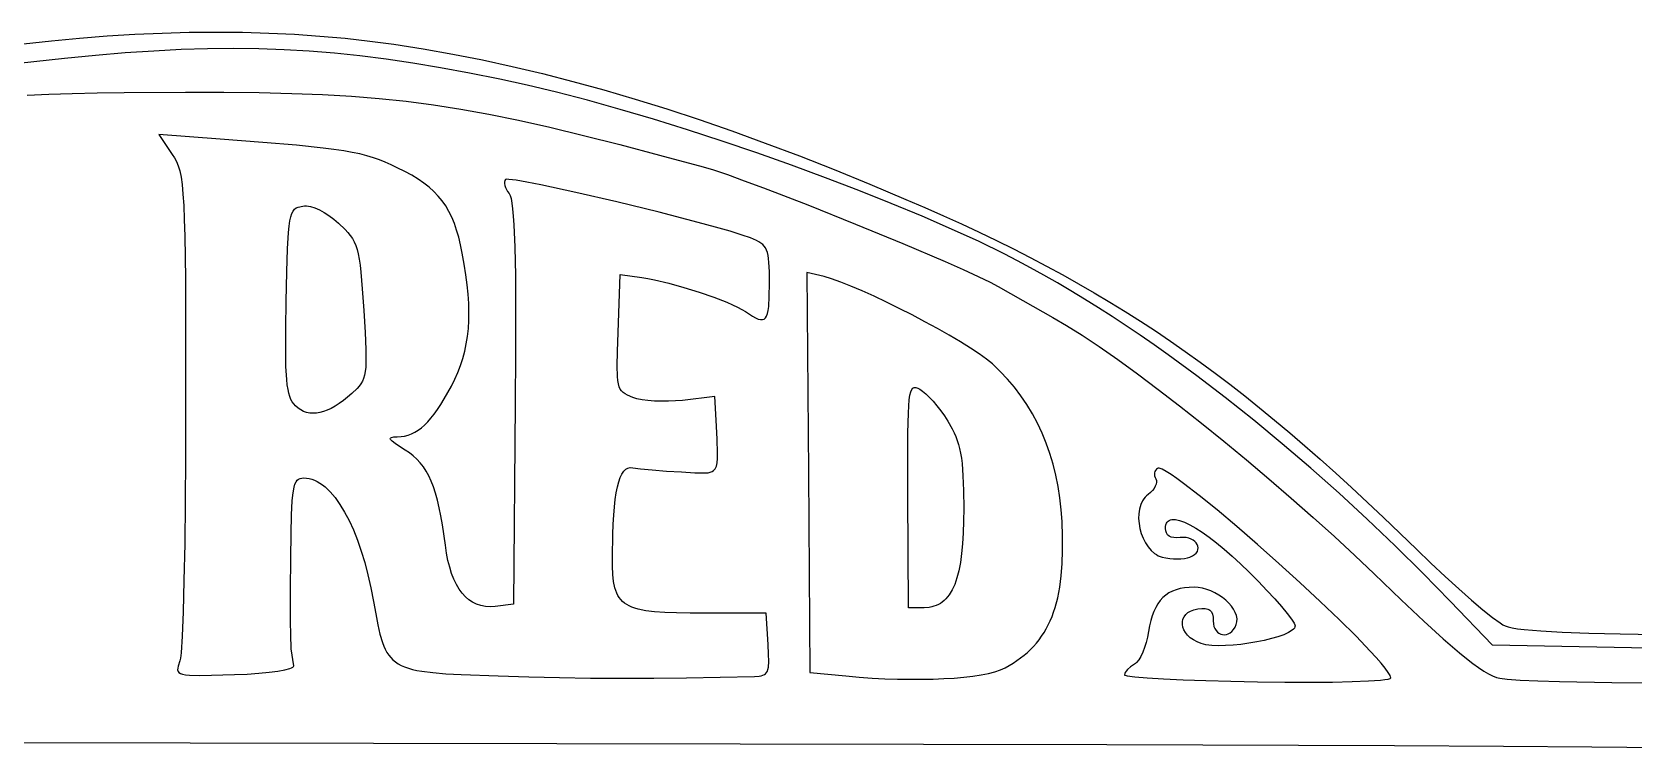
# Model space of a CAD drawing. Header units: millimetres. Extents: x 0 to 7.57, y 0 to 3.41.
# Drawn here: x 3.542 to 6.149, y 2.246 to 3.411 of the extents above; entities that cross this region are included whole.
import ezdxf

# ---------------------------------------------------------------- set-up
doc = ezdxf.new("R2010")
doc.units = ezdxf.units.MM
doc.header["$MEASUREMENT"] = 0

msp = doc.modelspace()

# ---------------------------------------------------------------- linework, layer by layer
at = {"flags": 128}
for points in [[(3.527951, 3.391984), (3.573736, 3.397084), (3.619245, 3.401415), (3.664444, 3.404972), (3.709295, 3.407749), (3.753764, 3.409741), (3.797814, 3.410942), (3.84141, 3.411348), (3.884516, 3.410952), (3.927095, 3.409749), (3.969114, 3.407733), (4.010534, 3.404901), (4.051322, 3.401245), (4.091441, 3.39676), (4.130854, 3.391442), (4.178591, 3.383952), (4.226549, 3.375466), (4.274806, 3.365961), (4.323438, 3.355413), (4.372521, 3.3438), (4.422134, 3.331099), (4.472351, 3.317285), (4.52325, 3.302336), (4.574908, 3.286229), (4.627401, 3.26894), (4.680805, 3.250447), (4.735198, 3.230725), (4.790656, 3.209753), (4.847256, 3.187505), (4.905074, 3.163961), (4.964188, 3.139095), (4.994947, 3.125799), (5.02501, 3.112478), (5.054417, 3.099104), (5.083205, 3.085652), (5.111414, 3.072095), (5.139081, 3.058407), (5.166246, 3.044561), (5.192947, 3.03053), (5.219222, 3.016288), (5.245111, 3.001809), (5.270651, 2.987067), (5.295882, 2.972034), (5.320842, 2.956685), (5.345569, 2.940992), (5.370103, 2.92493), (5.394481, 2.908472), (5.418743, 2.891591), (5.442926, 2.874261), (5.46707, 2.856456), (5.491213, 2.838149), (5.515394, 2.819314), (5.539651, 2.799924), (5.564023, 2.779953), (5.588549, 2.759374), (5.613267, 2.738161), (5.638215, 2.716288), (5.663433, 2.693727), (5.688958, 2.670453), (5.741087, 2.621658), (5.79491, 2.569692), (5.818443, 2.546994), (5.841597, 2.525304), (5.863777, 2.505132), (5.884393, 2.486991), (5.90285, 2.471391), (5.918558, 2.458844), (5.930924, 2.449862), (5.935668, 2.446868), (5.939354, 2.444956), (5.94415, 2.443354), (5.950876, 2.44185), (5.959541, 2.440444), (5.970153, 2.439134), (5.997251, 2.436806), (6.032236, 2.434862), (6.075174, 2.4333), (6.126132, 2.432116), (6.185174, 2.431308)], [(6.22934, 2.408025), (5.918465, 2.413581), (5.84966, 2.485303), (5.805278, 2.530746), (5.760302, 2.5752), (5.714832, 2.618587), (5.668968, 2.66083), (5.622809, 2.701851), (5.576456, 2.741573), (5.530007, 2.779918), (5.483563, 2.816808), (5.437223, 2.852167), (5.391086, 2.885916), (5.368126, 2.902162), (5.345253, 2.917977), (5.322482, 2.933351), (5.299824, 2.948274), (5.277292, 2.962736), (5.254897, 2.976728), (5.232654, 2.99024), (5.210573, 3.003263), (5.188669, 3.015786), (5.166952, 3.0278), (5.145435, 3.039295), (5.124132, 3.050261), (5.083046, 3.070302), (5.038354, 3.090819), (4.990536, 3.111646), (4.940073, 3.132615), (4.887444, 3.153561), (4.833132, 3.174317), (4.777615, 3.194716), (4.721375, 3.214591), (4.664892, 3.233777), (4.608647, 3.252107), (4.553121, 3.269414), (4.498792, 3.285531), (4.446143, 3.300292), (4.395654, 3.313531), (4.347805, 3.325081), (4.303077, 3.334775), (4.253911, 3.344431), (4.206901, 3.353008), (4.161726, 3.360521), (4.118063, 3.366985), (4.075591, 3.372416), (4.033986, 3.376829), (3.992928, 3.380238), (3.952094, 3.382661), (3.911162, 3.384111), (3.86981, 3.384604), (3.827715, 3.384155), (3.784557, 3.382779), (3.740012, 3.380493), (3.693759, 3.37731), (3.645476, 3.373246), (3.59484, 3.368317), (3.52012, 3.360116)], [(3.53405, 3.308422), (3.569307, 3.310179), (3.607056, 3.311519), (3.647747, 3.312486), (3.691829, 3.313123), (3.791965, 3.313581), (3.854327, 3.313394), (3.911671, 3.312756), (3.964795, 3.311553), (4.014497, 3.30967), (4.061573, 3.306991), (4.106821, 3.303402), (4.151038, 3.298788), (4.195021, 3.293034), (4.239567, 3.286025), (4.285473, 3.277645), (4.333537, 3.267781), (4.384555, 3.256317), (4.439325, 3.243138), (4.498645, 3.22813), (4.56331, 3.211177), (4.634118, 3.192164), (4.65091, 3.187071), (4.673489, 3.1794), (4.700995, 3.169501), (4.732563, 3.157724), (4.804436, 3.129937), (4.882205, 3.09884), (4.958968, 3.067232), (5.027821, 3.037916), (5.057125, 3.024992), (5.081862, 3.013691), (5.101171, 3.004364), (5.114188, 2.997359), (5.154049, 2.974367), (5.203077, 2.947053), (5.225535, 2.934051), (5.25087, 2.918095), (5.278758, 2.899446), (5.308875, 2.878362), (5.340897, 2.855101), (5.374499, 2.829922), (5.409358, 2.803084), (5.44515, 2.774845), (5.481549, 2.745464), (5.518234, 2.7152), (5.554878, 2.684312), (5.591159, 2.653057), (5.626751, 2.621695), (5.661332, 2.590485), (5.694576, 2.559685), (5.72616, 2.529553), (5.769736, 2.487656), (5.807002, 2.452623), (5.838535, 2.423978), (5.86491, 2.401241), (5.876342, 2.391938), (5.886701, 2.383933), (5.896058, 2.377166), (5.904484, 2.371577), (5.912052, 2.367106), (5.918834, 2.363693), (5.924902, 2.361279), (5.930327, 2.359803), (5.942655, 2.358332), (5.963759, 2.356958), (5.992491, 2.355713), (6.027703, 2.354626), (6.112973, 2.353049), (6.210382, 2.35247)], [(4.717577, 2.362886), (4.725386, 2.363378), (4.728593, 2.363897), (4.731369, 2.364674), (4.733737, 2.365765), (4.735721, 2.367226), (4.737346, 2.369115), (4.738636, 2.371487), (4.739614, 2.374399), (4.740307, 2.377908), (4.740928, 2.386941), (4.740694, 2.399038), (4.739799, 2.41465), (4.73641, 2.46572), (4.637493, 2.465664), (4.612817, 2.46575), (4.590965, 2.466105), (4.571768, 2.466834), (4.555056, 2.468039), (4.54066, 2.469823), (4.52841, 2.472288), (4.523036, 2.473809), (4.518134, 2.475538), (4.513685, 2.477489), (4.509665, 2.479675), (4.506055, 2.482108), (4.502832, 2.484801), (4.499975, 2.487768), (4.497464, 2.491021), (4.495277, 2.494572), (4.493393, 2.498436), (4.491791, 2.502623), (4.490448, 2.507149), (4.48846, 2.517263), (4.487258, 2.528881), (4.486673, 2.542105), (4.486535, 2.557039), (4.487066, 2.594032), (4.487686, 2.610369), (4.488549, 2.625296), (4.489661, 2.638835), (4.491026, 2.651008), (4.49265, 2.661837), (4.494537, 2.671345), (4.496692, 2.679553), (4.499121, 2.686484), (4.501828, 2.692159), (4.504818, 2.696602), (4.508097, 2.699833), (4.51167, 2.701876), (4.515541, 2.702752), (4.519715, 2.702484), (4.53203, 2.700766), (4.551075, 2.698886), (4.574253, 2.69707), (4.598965, 2.695539), (4.620478, 2.694262), (4.629009, 2.69388), (4.636194, 2.693874), (4.642136, 2.694401), (4.646938, 2.695616), (4.648945, 2.69653), (4.650705, 2.697674), (4.652233, 2.699068), (4.65354, 2.70073), (4.65464, 2.702681), (4.655546, 2.70494), (4.656826, 2.710457), (4.657484, 2.717439), (4.657624, 2.726039), (4.65676, 2.748718), (4.655063, 2.779734), (4.653077, 2.818095), (4.600299, 2.812053), (4.58913, 2.811056), (4.577614, 2.810551), (4.566083, 2.810519), (4.554865, 2.81094), (4.544292, 2.811796), (4.534693, 2.813067), (4.5264, 2.814733), (4.519743, 2.816775), (4.510797, 2.820533), (4.50717, 2.822497), (4.504064, 2.824709), (4.501446, 2.827309), (4.499284, 2.83044), (4.497544, 2.834245), (4.496195, 2.838866), (4.495203, 2.844444), (4.494535, 2.851122), (4.494044, 2.868346), (4.49446, 2.891675), (4.495521, 2.922248), (4.49909, 3.016956), (4.53441, 3.0119), (4.544228, 3.010299), (4.554887, 3.008204), (4.578087, 3.002739), (4.602732, 2.995927), (4.627538, 2.98819), (4.651227, 2.97995), (4.672515, 2.971629), (4.68186, 2.967569), (4.690124, 2.963648), (4.697148, 2.959916), (4.702771, 2.956428), (4.714456, 2.948874), (4.719323, 2.946233), (4.72359, 2.94441), (4.727297, 2.943449), (4.73048, 2.943397), (4.733179, 2.944298), (4.735431, 2.946197), (4.737275, 2.94914), (4.738749, 2.953171), (4.739891, 2.958336), (4.74074, 2.96468), (4.74171, 2.981085), (4.741965, 3.002748), (4.741808, 3.021705), (4.741154, 3.036551), (4.740555, 3.042637), (4.739728, 3.047944), (4.73864, 3.052553), (4.737255, 3.056546), (4.735541, 3.060007), (4.733462, 3.063018), (4.730984, 3.065662), (4.728073, 3.068021), (4.724694, 3.070178), (4.720814, 3.072215), (4.71141, 3.076261), (4.697671, 3.081112), (4.678299, 3.087095), (4.654184, 3.093998), (4.62621, 3.101612), (4.562242, 3.11812), (4.493492, 3.134928), (4.427058, 3.150343), (4.370041, 3.162672), (4.347281, 3.16715), (4.329537, 3.170223), (4.317696, 3.171677), (4.314267, 3.171732), (4.312646, 3.171303), (4.311464, 3.169546), (4.31087, 3.167294), (4.31084, 3.164642), (4.311351, 3.161682), (4.312379, 3.158506), (4.3139, 3.155209), (4.31589, 3.151884), (4.318327, 3.148623), (4.319986, 3.145525), (4.321496, 3.14036), (4.322859, 3.13305), (4.324077, 3.123514), (4.325153, 3.111675), (4.32609, 3.097451), (4.327551, 3.061538), (4.328478, 3.015139), (4.328891, 2.957621), (4.328807, 2.88835), (4.328243, 2.806692), (4.325299, 2.480248), (4.29541, 2.476803), (4.287345, 2.476311), (4.279662, 2.476737), (4.272367, 2.478075), (4.265462, 2.480322), (4.258953, 2.483472), (4.252843, 2.487519), (4.247136, 2.49246), (4.241837, 2.498288), (4.23695, 2.504998), (4.232479, 2.512586), (4.228427, 2.521047), (4.224801, 2.530375), (4.221602, 2.540566), (4.218836, 2.551614), (4.216507, 2.563514), (4.214618, 2.576261), (4.209908, 2.609298), (4.207365, 2.623916), (4.204658, 2.637356), (4.201759, 2.649685), (4.198641, 2.66097), (4.195275, 2.671278), (4.191632, 2.680675), (4.187685, 2.689227), (4.183404, 2.697003), (4.178763, 2.704067), (4.173732, 2.710488), (4.168283, 2.716332), (4.162388, 2.721665), (4.156018, 2.726554), (4.149146, 2.731067), (4.13973, 2.736948), (4.132678, 2.741705), (4.127925, 2.745449), (4.125408, 2.748288), (4.124968, 2.749402), (4.125063, 2.750331), (4.125684, 2.75109), (4.126824, 2.75169), (4.130628, 2.752473), (4.13641, 2.752789), (4.142458, 2.753151), (4.148308, 2.754034), (4.153986, 2.755464), (4.15952, 2.757465), (4.164936, 2.760064), (4.170262, 2.763286), (4.175524, 2.767155), (4.180748, 2.771697), (4.185963, 2.776938), (4.191195, 2.782903), (4.196471, 2.789616), (4.201818, 2.797104), (4.207263, 2.805391), (4.212832, 2.814503), (4.224452, 2.835303), (4.230017, 2.846367), (4.234968, 2.857502), (4.239308, 2.868761), (4.243041, 2.880201), (4.246172, 2.891875), (4.248706, 2.903837), (4.250648, 2.916144), (4.252, 2.928848), (4.252769, 2.942006), (4.252958, 2.95567), (4.252572, 2.969897), (4.251616, 2.984741), (4.250093, 3.000255), (4.248009, 3.016496), (4.245368, 3.033517), (4.242174, 3.051373), (4.23939, 3.064914), (4.236332, 3.0775), (4.232949, 3.089196), (4.229191, 3.10007), (4.225008, 3.110188), (4.220348, 3.119617), (4.215161, 3.128423), (4.209396, 3.136673), (4.203003, 3.144433), (4.195931, 3.151771), (4.18813, 3.158753), (4.179549, 3.165445), (4.170137, 3.171914), (4.159843, 3.178227), (4.148618, 3.18445), (4.13641, 3.19065), (4.126481, 3.195376), (4.11687, 3.199634), (4.107278, 3.203471), (4.097404, 3.206935), (4.08695, 3.210075), (4.075617, 3.212939), (4.063104, 3.215575), (4.049113, 3.218031), (4.033344, 3.220355), (4.015498, 3.222596), (3.972377, 3.22702), (3.917354, 3.231687), (3.848035, 3.236984), (3.748549, 3.244373), (3.770257, 3.212317), (3.773879, 3.206639), (3.777076, 3.200621), (3.779873, 3.193756), (3.782298, 3.185537), (3.784376, 3.175459), (3.786135, 3.163014), (3.7876, 3.147695), (3.788799, 3.128996), (3.789757, 3.10641), (3.790502, 3.079431), (3.791456, 3.010264), (3.791874, 2.917443), (3.791965, 2.796914), (3.791777, 2.719392), (3.791237, 2.646066), (3.790384, 2.578614), (3.789255, 2.518713), (3.787889, 2.468038), (3.786323, 2.428266), (3.784595, 2.401073), (3.783682, 2.392718), (3.782743, 2.388136), (3.779892, 2.379748), (3.779117, 2.376366), (3.778949, 2.373483), (3.779518, 2.371065), (3.780954, 2.36908), (3.783387, 2.367496), (3.786948, 2.366281), (3.791767, 2.365401), (3.797972, 2.364824), (3.815067, 2.364451), (3.871632, 2.365914), (3.892292, 2.366806), (3.911044, 2.368037), (3.927612, 2.369566), (3.941719, 2.371352), (3.953087, 2.373354), (3.961441, 2.375531), (3.9644, 2.376673), (3.966502, 2.377843), (3.967711, 2.379036), (3.967993, 2.380248), (3.963896, 2.408025), (3.963451, 2.414038), (3.963089, 2.424798), (3.962627, 2.458147), (3.962543, 2.50324), (3.962868, 2.555248), (3.963384, 2.594884), (3.964159, 2.625645), (3.965374, 2.648637), (3.966205, 2.657566), (3.967214, 2.664968), (3.968424, 2.670981), (3.96986, 2.675743), (3.971542, 2.679394), (3.973495, 2.68207), (3.975741, 2.683911), (3.978303, 2.685054), (3.981203, 2.685639), (3.984465, 2.685803), (3.988818, 2.685567), (3.993161, 2.684863), (3.997491, 2.683701), (4.001804, 2.682086), (4.006094, 2.680027), (4.010358, 2.677532), (4.01459, 2.674609), (4.018788, 2.671265), (4.022946, 2.667508), (4.02706, 2.663346), (4.035139, 2.653837), (4.042989, 2.642801), (4.050577, 2.6303), (4.057866, 2.616395), (4.064822, 2.601149), (4.07141, 2.584624), (4.077594, 2.566881), (4.083341, 2.547984), (4.088615, 2.527994), (4.093381, 2.506973), (4.097604, 2.484984), (4.101206, 2.464664), (4.104614, 2.446883), (4.108128, 2.431461), (4.112052, 2.418216), (4.114261, 2.412354), (4.116685, 2.406969), (4.119363, 2.402038), (4.12233, 2.397539), (4.125627, 2.39345), (4.129289, 2.389747), (4.133354, 2.386409), (4.137861, 2.383413), (4.142847, 2.380735), (4.14835, 2.378355), (4.154407, 2.376249), (4.161056, 2.374395), (4.168335, 2.37277), (4.176281, 2.371351), (4.194327, 2.369044), (4.215495, 2.367294), (4.240085, 2.36592), (4.300743, 2.363581), (4.350209, 2.362053), (4.400102, 2.360937), (4.450585, 2.360234), (4.501821, 2.359942), (4.553975, 2.360062), (4.60721, 2.360593), (4.661689, 2.361534), (4.717577, 2.362886)], [(3.97066, 2.80315), (3.967945, 2.806168), (3.965521, 2.80958), (3.963377, 2.813518), (3.961501, 2.818116), (3.95988, 2.823506), (3.958504, 2.829821), (3.957361, 2.837192), (3.956438, 2.845753), (3.955207, 2.866973), (3.954719, 2.894543), (3.954878, 2.929522), (3.95559, 2.97297), (3.956646, 3.021447), (3.957803, 3.058385), (3.959345, 3.085397), (3.960349, 3.095686), (3.961554, 3.1041), (3.962997, 3.110841), (3.964713, 3.11611), (3.966737, 3.12011), (3.969104, 3.123042), (3.97185, 3.125109), (3.975011, 3.126512), (3.982715, 3.128136), (3.985531, 3.128369), (3.988532, 3.128302), (3.995029, 3.1273), (4.002072, 3.125195), (4.009526, 3.12205), (4.017259, 3.11793), (4.025135, 3.112898), (4.033022, 3.10702), (4.040785, 3.100359), (4.051548, 3.090052), (4.055993, 3.085254), (4.059881, 3.080455), (4.063265, 3.075477), (4.066194, 3.070143), (4.068722, 3.064274), (4.070898, 3.057692), (4.072774, 3.05022), (4.074401, 3.041679), (4.075831, 3.031891), (4.077115, 3.020679), (4.079449, 2.993269), (4.081813, 2.958025), (4.083979, 2.922441), (4.085242, 2.89502), (4.0854, 2.874357), (4.085003, 2.866121), (4.084255, 2.859046), (4.083132, 2.852958), (4.081607, 2.84768), (4.079657, 2.843037), (4.077256, 2.838853), (4.074379, 2.834953), (4.071002, 2.831159), (4.062646, 2.823192), (4.055577, 2.817062), (4.048647, 2.811574), (4.041863, 2.80673), (4.035234, 2.802531), (4.028768, 2.79898), (4.022472, 2.796078), (4.016354, 2.793827), (4.010424, 2.792228), (4.004688, 2.791285), (3.999155, 2.790997), (3.993832, 2.791367), (3.988728, 2.792397), (3.983851, 2.794089), (3.979208, 2.796444), (3.974809, 2.799464), (3.97066, 2.80315)], [(5.125327, 2.376831), (5.138614, 2.384532), (5.150784, 2.392884), (5.156459, 2.397323), (5.161864, 2.40195), (5.167002, 2.406772), (5.171878, 2.411797), (5.176493, 2.417034), (5.180851, 2.422491), (5.184956, 2.428175), (5.18881, 2.434095), (5.192417, 2.44026), (5.19578, 2.446677), (5.198902, 2.453355), (5.201787, 2.460301), (5.204437, 2.467525), (5.206855, 2.475034), (5.211011, 2.490939), (5.21428, 2.508083), (5.216688, 2.526532), (5.21826, 2.54635), (5.219021, 2.567604), (5.218998, 2.590358), (5.218215, 2.614678), (5.216907, 2.6342), (5.214798, 2.653326), (5.211895, 2.672039), (5.208205, 2.690327), (5.203733, 2.708174), (5.198486, 2.725566), (5.192471, 2.742489), (5.185693, 2.758928), (5.178159, 2.774869), (5.169875, 2.790298), (5.160849, 2.8052), (5.151085, 2.819561), (5.14059, 2.833366), (5.129371, 2.846601), (5.117434, 2.859252), (5.104785, 2.871303), (5.095458, 2.878973), (5.083419, 2.887671), (5.069027, 2.897211), (5.05264, 2.907407), (5.034616, 2.918074), (5.015314, 2.929026), (4.995092, 2.940077), (4.974309, 2.951041), (4.953324, 2.961732), (4.932494, 2.971965), (4.912178, 2.981554), (4.892734, 2.990313), (4.874522, 2.998056), (4.857899, 3.004597), (4.843223, 3.009751), (4.830854, 3.013331), (4.803077, 3.020164), (4.805424, 2.69465), (4.807771, 2.369136), (4.866535, 2.363581), (4.887919, 2.361746), (4.909092, 2.360291), (4.92995, 2.359211), (4.950389, 2.358499), (4.970306, 2.358151), (4.989597, 2.358161), (5.00816, 2.358525), (5.025889, 2.359237), (5.042682, 2.360292), (5.058436, 2.361684), (5.073046, 2.363408), (5.08641, 2.36546), (5.098423, 2.367833), (5.108983, 2.370523), (5.117985, 2.373524), (5.125327, 2.376831)], [(4.967396, 2.657803), (4.967198, 2.715368), (4.967366, 2.759254), (4.968086, 2.791155), (4.968713, 2.803141), (4.969549, 2.812765), (4.970617, 2.82024), (4.971941, 2.825777), (4.973544, 2.829588), (4.975451, 2.831885), (4.976525, 2.832532), (4.977684, 2.83288), (4.980267, 2.832783), (4.983223, 2.831807), (4.986577, 2.830164), (4.991129, 2.827167), (4.99638, 2.822743), (5.002143, 2.817107), (5.008233, 2.810472), (5.014462, 2.80305), (5.020643, 2.795057), (5.026591, 2.786704), (5.032118, 2.778206), (5.039398, 2.765594), (5.042474, 2.759459), (5.0452, 2.75329), (5.047598, 2.746974), (5.049687, 2.740401), (5.051489, 2.733458), (5.053023, 2.726034), (5.054309, 2.718018), (5.055369, 2.709298), (5.05689, 2.689302), (5.057747, 2.665151), (5.058104, 2.635956), (5.057985, 2.615399), (5.057397, 2.596368), (5.056329, 2.578834), (5.054769, 2.56277), (5.052707, 2.548149), (5.050132, 2.534943), (5.047033, 2.523125), (5.0434, 2.512668), (5.03922, 2.503543), (5.034483, 2.495724), (5.031903, 2.492296), (5.029179, 2.489183), (5.02631, 2.486384), (5.023296, 2.483893), (5.020134, 2.481709), (5.016823, 2.479827), (5.013362, 2.478243), (5.00975, 2.476956), (5.005984, 2.47596), (5.002065, 2.475253), (4.993757, 2.474692), (4.968299, 2.474692), (4.967396, 2.657803)], [(5.753077, 2.36047), (5.752816, 2.362095), (5.752044, 2.364135), (5.749032, 2.369402), (5.744168, 2.376155), (5.737581, 2.384278), (5.729398, 2.393657), (5.719748, 2.404178), (5.696559, 2.428181), (5.669038, 2.455367), (5.638209, 2.484816), (5.605097, 2.515609), (5.570728, 2.546824), (5.536125, 2.577542), (5.502314, 2.606842), (5.470319, 2.633804), (5.441164, 2.657509), (5.415876, 2.677035), (5.405002, 2.684944), (5.395478, 2.691464), (5.387433, 2.696478), (5.380995, 2.699874), (5.376292, 2.701534), (5.374631, 2.701678), (5.373452, 2.701345), (5.371659, 2.699922), (5.370256, 2.698157), (5.369255, 2.69612), (5.368667, 2.693881), (5.368503, 2.69151), (5.368776, 2.689077), (5.369495, 2.686652), (5.370674, 2.684303), (5.371654, 2.681788), (5.371805, 2.678883), (5.371178, 2.675693), (5.369825, 2.672321), (5.367797, 2.668868), (5.365145, 2.66544), (5.36192, 2.662138), (5.358174, 2.659067), (5.355529, 2.656894), (5.353147, 2.65445), (5.351024, 2.651757), (5.349156, 2.648834), (5.346165, 2.642382), (5.344135, 2.635258), (5.34303, 2.627626), (5.342813, 2.619649), (5.343447, 2.611491), (5.344894, 2.603315), (5.347118, 2.595286), (5.350081, 2.587567), (5.353747, 2.580322), (5.358078, 2.573714), (5.363037, 2.567906), (5.368587, 2.563064), (5.371573, 2.561056), (5.374692, 2.55935), (5.37794, 2.557967), (5.381313, 2.556928), (5.387151, 2.555691), (5.393291, 2.554804), (5.399551, 2.554266), (5.405747, 2.554079), (5.411693, 2.554243), (5.417207, 2.554758), (5.422105, 2.555625), (5.426202, 2.556845), (5.430474, 2.558826), (5.433892, 2.561111), (5.436486, 2.563636), (5.438291, 2.566335), (5.439339, 2.569144), (5.439661, 2.571997), (5.439292, 2.574831), (5.438262, 2.577579), (5.436606, 2.580178), (5.434355, 2.582561), (5.431542, 2.584665), (5.4282, 2.586425), (5.42436, 2.587775), (5.420057, 2.588651), (5.415322, 2.588987), (5.410188, 2.58872), (5.404724, 2.5884), (5.399945, 2.588727), (5.395865, 2.589693), (5.392497, 2.591289), (5.389854, 2.593508), (5.387949, 2.596341), (5.386797, 2.59978), (5.38641, 2.603817), (5.386585, 2.606924), (5.387104, 2.609645), (5.38796, 2.611984), (5.389144, 2.613944), (5.390648, 2.615531), (5.392464, 2.616749), (5.394584, 2.617601), (5.397, 2.618092), (5.399703, 2.618226), (5.402685, 2.618008), (5.409456, 2.616531), (5.417246, 2.613695), (5.425992, 2.609534), (5.435627, 2.604082), (5.446087, 2.597374), (5.457306, 2.589443), (5.46922, 2.580323), (5.481764, 2.570048), (5.494872, 2.558653), (5.508479, 2.546171), (5.522521, 2.532636), (5.537587, 2.517495), (5.551642, 2.502841), (5.564379, 2.489033), (5.57549, 2.47643), (5.584667, 2.46539), (5.591603, 2.456271), (5.59599, 2.449433), (5.597132, 2.446981), (5.597521, 2.445234), (5.597188, 2.443406), (5.596212, 2.441572), (5.594628, 2.439737), (5.592473, 2.437909), (5.586591, 2.434297), (5.578849, 2.430792), (5.569531, 2.427445), (5.558923, 2.424312), (5.547309, 2.421444), (5.534974, 2.418897), (5.522202, 2.416723), (5.509278, 2.414975), (5.496487, 2.413709), (5.484113, 2.412976), (5.47244, 2.412831), (5.461754, 2.413327), (5.452339, 2.414517), (5.444479, 2.416456), (5.437751, 2.41912), (5.431838, 2.422301), (5.426749, 2.425912), (5.42249, 2.429866), (5.419071, 2.434077), (5.4165, 2.43846), (5.414784, 2.442927), (5.413932, 2.447392), (5.413952, 2.451769), (5.414852, 2.455972), (5.416641, 2.459914), (5.419325, 2.463509), (5.422914, 2.46667), (5.427415, 2.469312), (5.432837, 2.471348), (5.439188, 2.472692), (5.445721, 2.473352), (5.451115, 2.473257), (5.455454, 2.472344), (5.457252, 2.47156), (5.458818, 2.470548), (5.460161, 2.469299), (5.461291, 2.467804), (5.462955, 2.464049), (5.463893, 2.459219), (5.464188, 2.453248), (5.464503, 2.448521), (5.465402, 2.444323), (5.46682, 2.440664), (5.468687, 2.437555), (5.470936, 2.435008), (5.473501, 2.433033), (5.476313, 2.431641), (5.479306, 2.430843), (5.482411, 2.430651), (5.485561, 2.431075), (5.488689, 2.432126), (5.491727, 2.433816), (5.494608, 2.436155), (5.497264, 2.439154), (5.499628, 2.442825), (5.501632, 2.447178), (5.502797, 2.451858), (5.502858, 2.456755), (5.501894, 2.461798), (5.499987, 2.466916), (5.497218, 2.472036), (5.493667, 2.477087), (5.489416, 2.481998), (5.484545, 2.486696), (5.479136, 2.491109), (5.473268, 2.495167), (5.467024, 2.498797), (5.460484, 2.501928), (5.453728, 2.504488), (5.446838, 2.506405), (5.439895, 2.507608), (5.432979, 2.508025), (5.424905, 2.507775), (5.417349, 2.507015), (5.410301, 2.505735), (5.403746, 2.50392), (5.397673, 2.50156), (5.39207, 2.498642), (5.386922, 2.495153), (5.382219, 2.491081), (5.377947, 2.486414), (5.374093, 2.48114), (5.370646, 2.475246), (5.367593, 2.468721), (5.36492, 2.461551), (5.362616, 2.453724), (5.360668, 2.445229), (5.359063, 2.436053), (5.35739, 2.42699), (5.355186, 2.418175), (5.352543, 2.409827), (5.349557, 2.402164), (5.346322, 2.395405), (5.342932, 2.389768), (5.339481, 2.385471), (5.337762, 2.383894), (5.336063, 2.382734), (5.329728, 2.378554), (5.324538, 2.37393), (5.322541, 2.371627), (5.321031, 2.369423), (5.320076, 2.367389), (5.319743, 2.365595), (5.320027, 2.36518), (5.320867, 2.364761), (5.324165, 2.363915), (5.33684, 2.36221), (5.356877, 2.360526), (5.383389, 2.358911), (5.415487, 2.357411), (5.452282, 2.356075), (5.492886, 2.354949), (5.53641, 2.354081), (5.580699, 2.353561), (5.621663, 2.353464), (5.658505, 2.353767), (5.690431, 2.354447), (5.716646, 2.355481), (5.736355, 2.356845), (5.743522, 2.357643), (5.748764, 2.358515), (5.751982, 2.359459), (5.752801, 2.359956), (5.753077, 2.36047)], [(6.194252, 2.246477), (6.080177, 2.247774), (5.93637, 2.24888), (5.759285, 2.249828), (5.291102, 2.251383), (3.79941, 2.254053), (2.939613, 2.255294)]]:
    msp.add_lwpolyline(points, dxfattribs=at)

doc.saveas('drawing.dxf')
